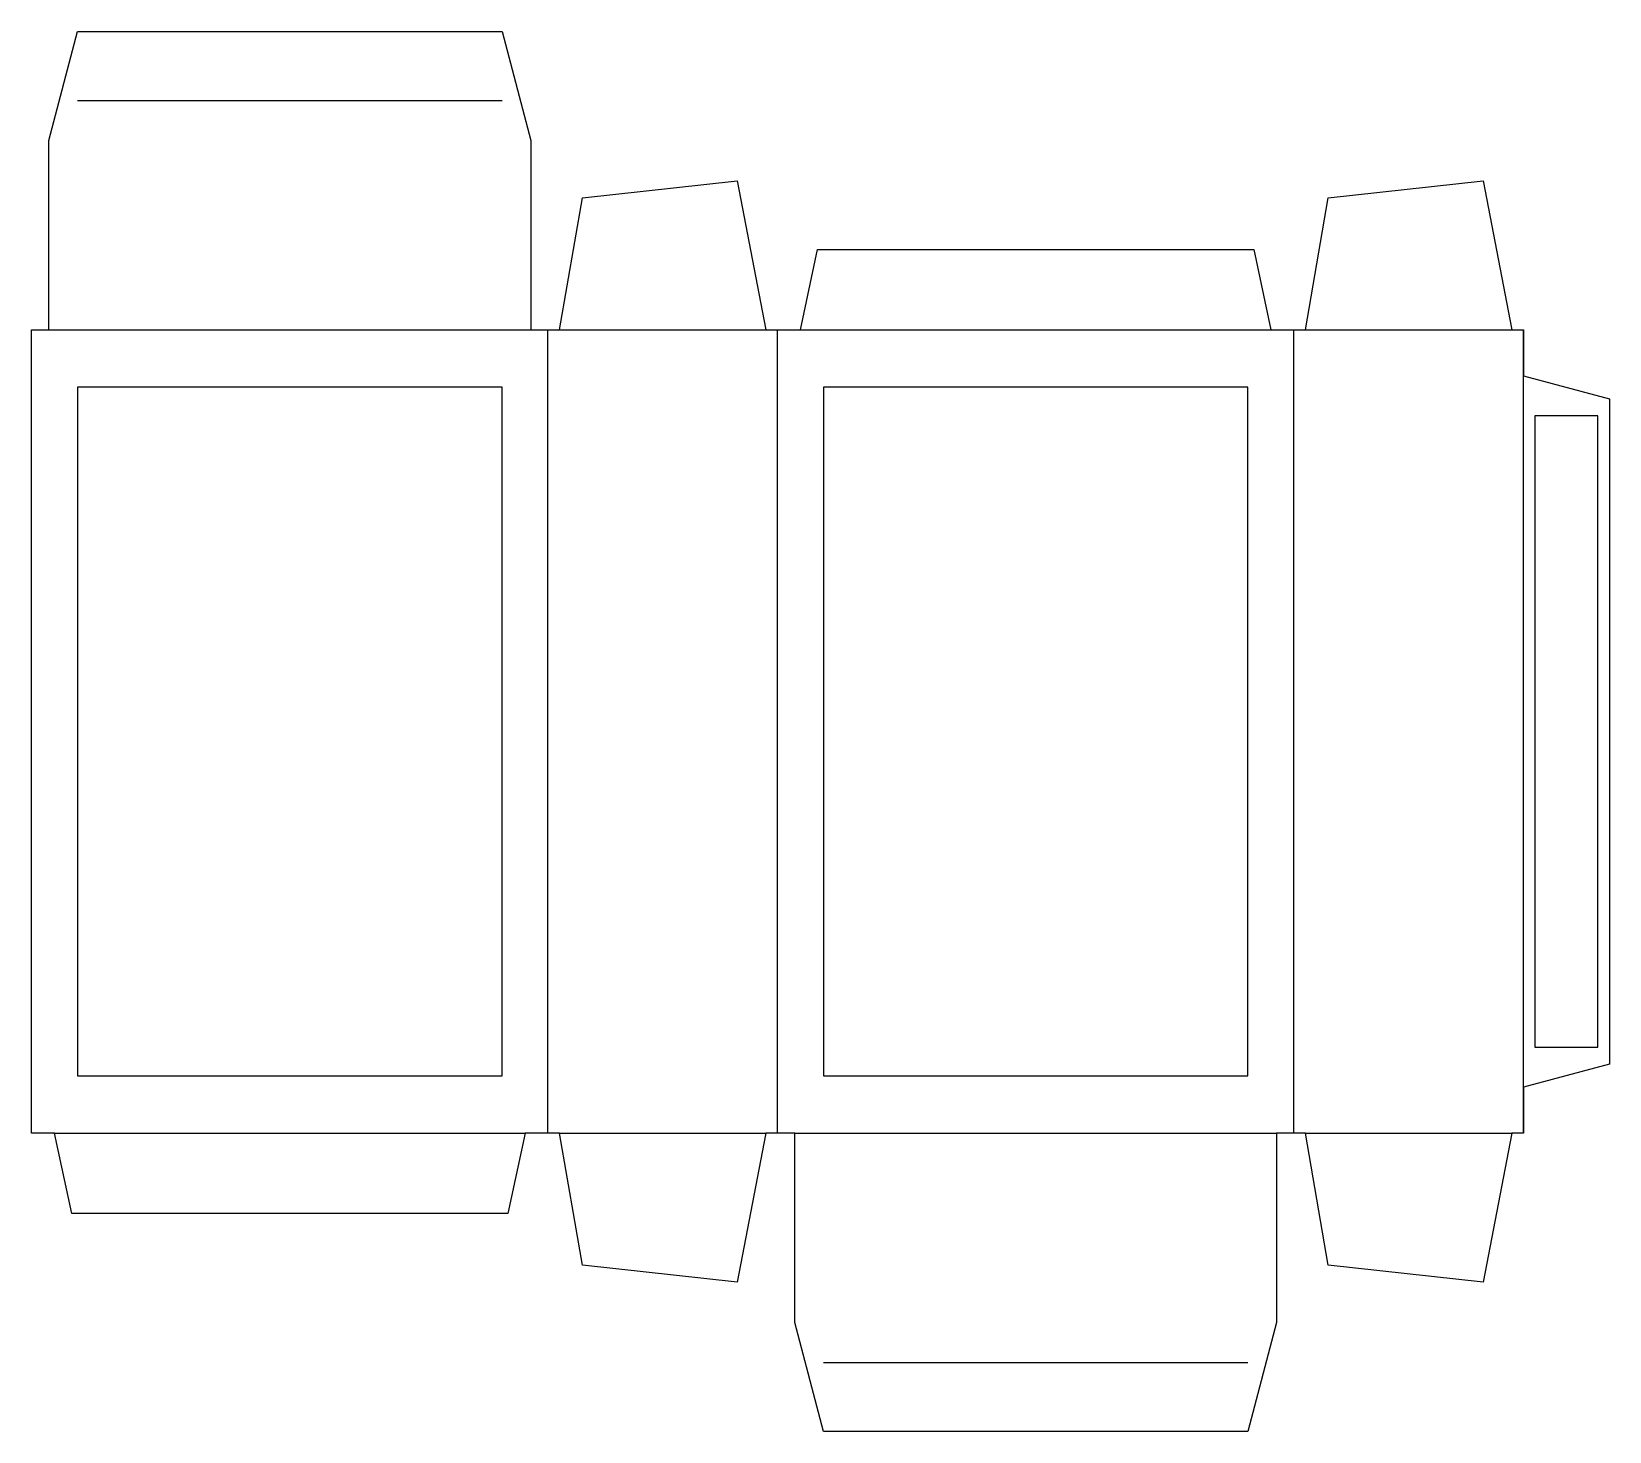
# Model space of a CAD drawing. Header units: millimetres. Extents: x 18 to 293, y 37 to 281.
import ezdxf

# ---------------------------------------------------------------- set-up
doc = ezdxf.new("R2010")
doc.units = ezdxf.units.MM
for name, color, linetype in [('CREASE', 5, 'Continuous'), ('CUT', 1, 'Continuous'), ('GLUE', 8, 'Continuous'), ('SAFE', 3, 'Continuous')]:
    doc.layers.add(name, color=color, linetype=linetype)

msp = doc.modelspace()

# ---------------------------------------------------------------- linework, layer by layer
at = {"layer": 'CREASE'}
for points in [[(26, 269), (100, 269)], [(21, 229), (105, 229)], [(108, 89), (108, 229)], [(110, 229), (146, 229)], [(148, 89), (148, 229)], [(152, 229), (234, 229)], [(238, 89), (238, 229)], [(240, 229), (276, 229)], [(278, 89), (278, 229)], [(22, 89), (104, 89)], [(110, 89), (146, 89)], [(151, 89), (235, 89)], [(240, 89), (276, 89)], [(156, 49), (230, 49)]]:
    msp.add_lwpolyline(points, dxfattribs=at)
at = {"layer": 'CUT'}
msp.add_lwpolyline([(230, 37), (156, 37), (151, 56), (151, 89), (146, 89), (141, 63), (114, 66), (110, 89), (104, 89), (101, 75), (25, 75), (22, 89), (18, 89), (18, 229), (21, 229), (21, 262), (26, 281), (100, 281), (105, 262), (105, 229), (110, 229), (114, 252), (141, 255), (146, 229), (152, 229), (155, 243), (231, 243), (234, 229), (240, 229), (244, 252), (271, 255), (276, 229), (278, 229), (278, 221), (293, 217), (293, 101), (278, 97), (278, 89), (276, 89), (271, 63), (244, 66), (240, 89), (235, 89), (235, 56), (230, 37)], close=True, dxfattribs=at)
at = {"layer": 'GLUE'}
msp.add_lwpolyline([(291, 104), (291, 214), (280, 214), (280, 104), (291, 104)], close=True, dxfattribs=at)
at = {"layer": 'SAFE'}
for points in [[(100, 99), (100, 219), (26, 219), (26, 99), (100, 99)], [(230, 99), (230, 219), (156, 219), (156, 99), (230, 99)]]:
    msp.add_lwpolyline(points, close=True, dxfattribs=at)

doc.saveas('drawing.dxf')
